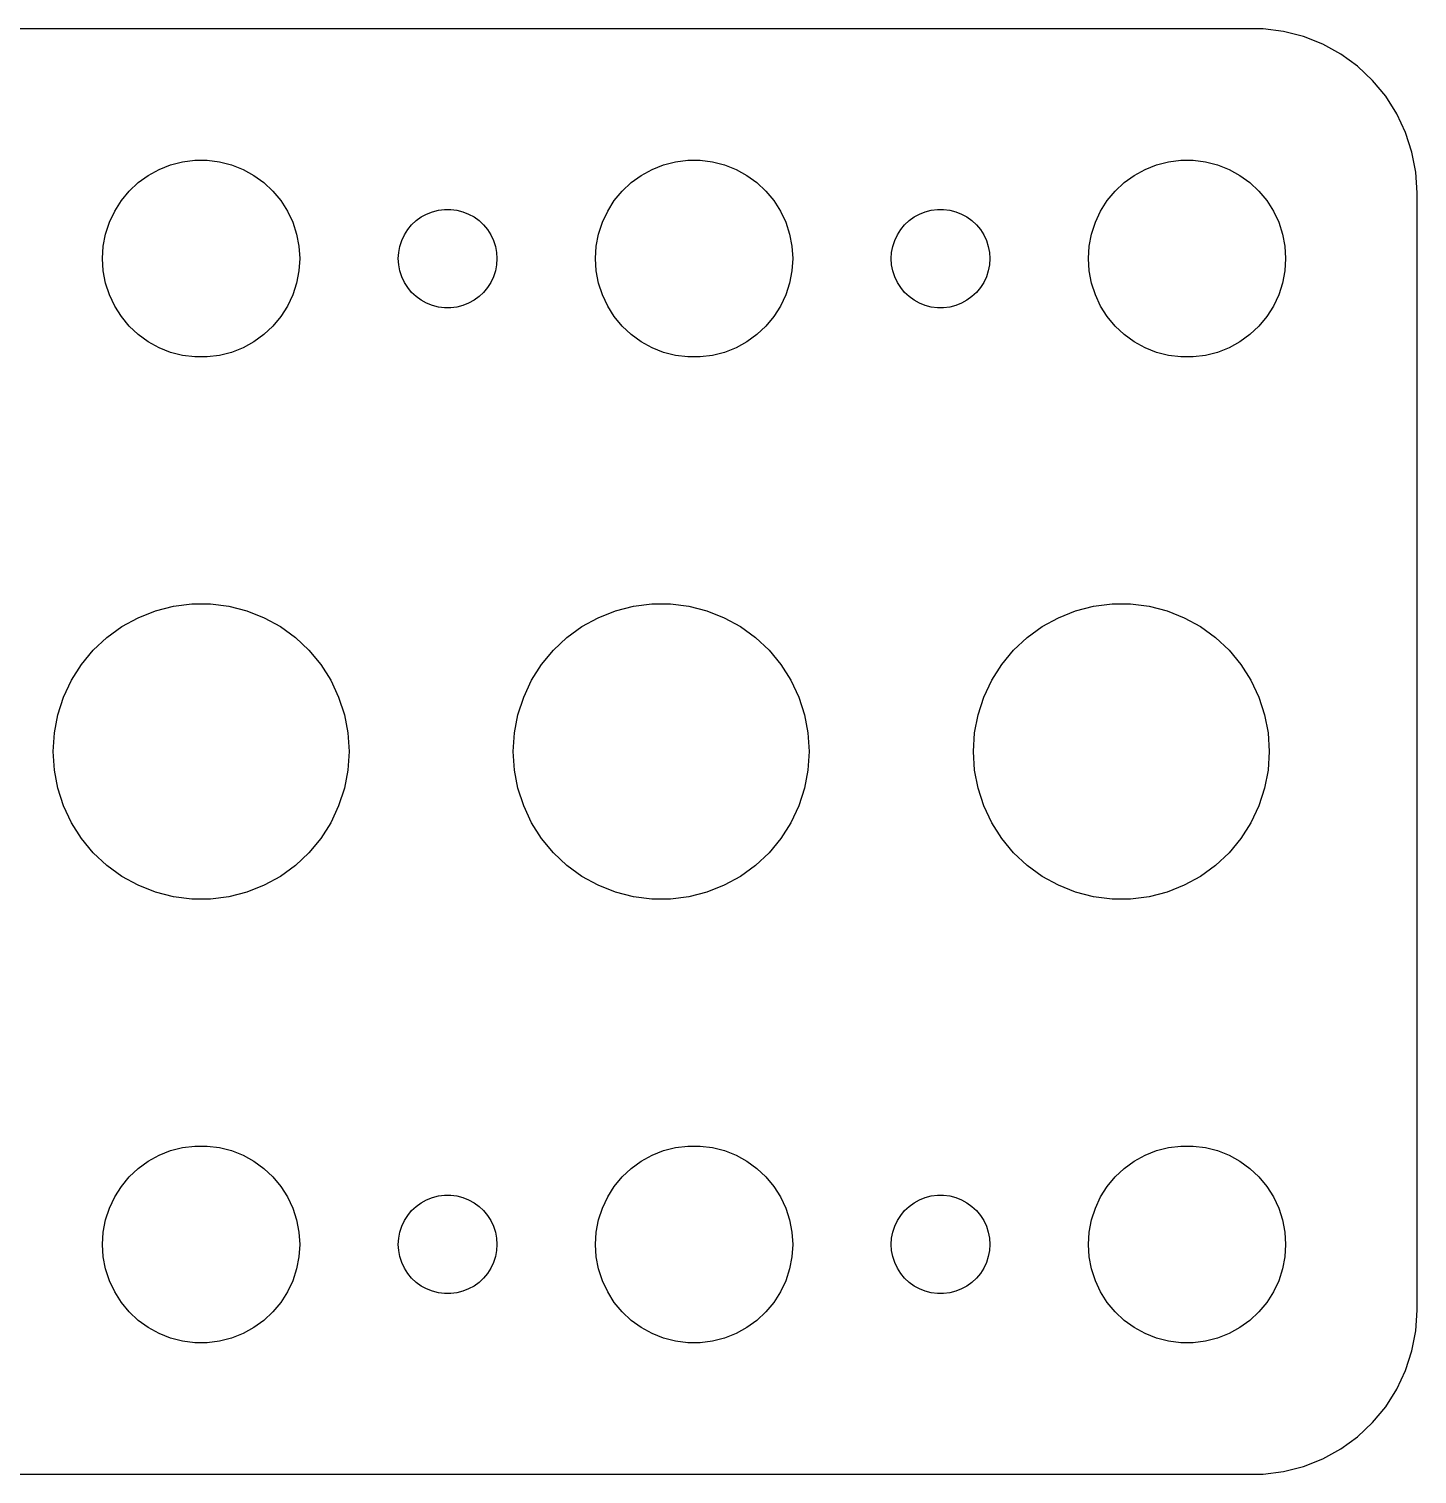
# Model space of a CAD drawing. Header units: metres. Extents: x -37 to 37, y -22 to 22.
# Drawn here: x -5.24 to 37, y -21.99 to 21.99 of the extents above; entities that cross this region are included whole.
import ezdxf

# ---------------------------------------------------------------- set-up
doc = ezdxf.new("R2010")
doc.units = ezdxf.units.M

msp = doc.modelspace()

# ---------------------------------------------------------------- linework, layer by layer
for p, q in [((32.3139, 21.9901), (-32.3139, 21.9901)), ((32.9369, 21.9114), (32.3139, 21.9901)), ((33.5451, 21.7553), (32.9369, 21.9114)), ((34.1289, 21.5241), (33.5451, 21.7553)), ((34.6791, 21.2216), (34.1289, 21.5241)), ((35.1871, 20.8526), (34.6791, 21.2216)), ((35.6448, 20.4227), (35.1871, 20.8526)), ((36.0451, 19.9389), (35.6448, 20.4227)), ((36.3815, 19.4088), (36.0451, 19.9389)), ((36.6489, 18.8406), (36.3815, 19.4088)), ((36.8429, 18.2434), (36.6489, 18.8406)), ((36.9606, 17.6267), (36.8429, 18.2434)), ((-1.60747, 17.533), (-1.27733, 17.7145)), ((-1.27733, 17.7145), (-0.92705, 17.8532)), ((-0.92705, 17.8532), (-0.56213, 17.9469)), ((-0.56213, 17.9469), (-0.18837, 17.9941)), ((-0.18837, 17.9941), (0.18837, 17.9941)), ((0.18837, 17.9941), (0.56213, 17.9469)), ((0.56213, 17.9469), (0.92705, 17.8532)), ((0.92705, 17.8532), (1.27733, 17.7145)), ((1.27733, 17.7145), (1.60747, 17.533)), ((13.3925, 17.533), (13.7227, 17.7145)), ((13.7227, 17.7145), (14.0729, 17.8532)), ((14.0729, 17.8532), (14.4379, 17.9469)), ((14.4379, 17.9469), (14.8116, 17.9941)), ((14.8116, 17.9941), (15.1884, 17.9941)), ((15.1884, 17.9941), (15.5621, 17.9469)), ((15.5621, 17.9469), (15.927, 17.8532)), ((15.927, 17.8532), (16.2773, 17.7145)), ((16.2773, 17.7145), (16.6075, 17.533)), ((28.3925, 17.533), (28.7227, 17.7145)), ((28.7227, 17.7145), (29.0729, 17.8532)), ((29.0729, 17.8532), (29.4379, 17.9469)), ((29.4379, 17.9469), (29.8116, 17.9941)), ((29.8116, 17.9941), (30.1884, 17.9941)), ((30.1884, 17.9941), (30.5621, 17.9469)), ((30.5621, 17.9469), (30.927, 17.8532)), ((30.927, 17.8532), (31.2773, 17.7145)), ((31.2773, 17.7145), (31.6075, 17.533)), ((37, 17), (36.9606, 17.6267)), ((-2.1869, 17.0536), (-1.91226, 17.3115)), ((-1.91226, 17.3115), (-1.60747, 17.533)), ((1.60747, 17.533), (1.91226, 17.3115)), ((1.91226, 17.3115), (2.1869, 17.0536)), ((12.8131, 17.0536), (13.0877, 17.3115)), ((13.0877, 17.3115), (13.3925, 17.533)), ((16.6075, 17.533), (16.9123, 17.3115)), ((16.9123, 17.3115), (17.1869, 17.0536)), ((27.8131, 17.0536), (28.0877, 17.3115)), ((28.0877, 17.3115), (28.3925, 17.533)), ((31.6075, 17.533), (31.9123, 17.3115)), ((31.9123, 17.3115), (32.1869, 17.0536)), ((-2.62891, 16.4453), (-2.42705, 16.7634)), ((-2.42705, 16.7634), (-2.1869, 17.0536)), ((2.1869, 17.0536), (2.42705, 16.7634)), ((2.42705, 16.7634), (2.62891, 16.4453)), ((12.3711, 16.4453), (12.5729, 16.7634)), ((12.5729, 16.7634), (12.8131, 17.0536)), ((17.1869, 17.0536), (17.427, 16.7634)), ((17.427, 16.7634), (17.6289, 16.4453)), ((27.3711, 16.4453), (27.5729, 16.7634)), ((27.5729, 16.7634), (27.8131, 17.0536)), ((32.1869, 17.0536), (32.427, 16.7634)), ((32.427, 16.7634), (32.6289, 16.4453)), ((37, -17), (37, 17)), ((-2.78932, 16.1044), (-2.62891, 16.4453)), ((2.62891, 16.4453), (2.78932, 16.1044)), ((6.69626, 16.2665), (6.86133, 16.3572)), ((6.86133, 16.3572), (7.03647, 16.4266)), ((7.03647, 16.4266), (7.21892, 16.4734)), ((7.21892, 16.4734), (7.40581, 16.497)), ((7.40581, 16.497), (7.59418, 16.497)), ((7.59418, 16.497), (7.78107, 16.4734)), ((7.78107, 16.4734), (7.96352, 16.4266)), ((7.96352, 16.4266), (8.13866, 16.3572)), ((8.13866, 16.3572), (8.30373, 16.2665)), ((12.2107, 16.1044), (12.3711, 16.4453)), ((17.6289, 16.4453), (17.7893, 16.1044)), ((21.6963, 16.2665), (21.8613, 16.3572)), ((21.8613, 16.3572), (22.0365, 16.4266)), ((22.0365, 16.4266), (22.2189, 16.4734)), ((22.2189, 16.4734), (22.4058, 16.497)), ((22.4058, 16.497), (22.5942, 16.497)), ((22.5942, 16.497), (22.7811, 16.4734)), ((22.7811, 16.4734), (22.9635, 16.4266)), ((22.9635, 16.4266), (23.1387, 16.3572)), ((23.1387, 16.3572), (23.3037, 16.2665)), ((27.2107, 16.1044), (27.3711, 16.4453)), ((32.6289, 16.4453), (32.7893, 16.1044)), ((-2.90575, 15.7461), (-2.78932, 16.1044)), ((2.78932, 16.1044), (2.90575, 15.7461)), ((6.18553, 15.7226), (6.28647, 15.8817)), ((6.28647, 15.8817), (6.40654, 16.0268)), ((6.40654, 16.0268), (6.54385, 16.1558)), ((6.54385, 16.1558), (6.69626, 16.2665)), ((8.30373, 16.2665), (8.45613, 16.1558)), ((8.45613, 16.1558), (8.59344, 16.0268)), ((8.59344, 16.0268), (8.71352, 15.8817)), ((8.71352, 15.8817), (8.81445, 15.7226)), ((12.0942, 15.7461), (12.2107, 16.1044)), ((17.7893, 16.1044), (17.9057, 15.7461)), ((21.1855, 15.7226), (21.2865, 15.8817)), ((21.2865, 15.8817), (21.4065, 16.0268)), ((21.4065, 16.0268), (21.5439, 16.1558)), ((21.5439, 16.1558), (21.6963, 16.2665)), ((23.3037, 16.2665), (23.4561, 16.1558)), ((23.4561, 16.1558), (23.5934, 16.0268)), ((23.5934, 16.0268), (23.7135, 15.8817)), ((23.7135, 15.8817), (23.8145, 15.7226)), ((27.0942, 15.7461), (27.2107, 16.1044)), ((32.7893, 16.1044), (32.9057, 15.7461)), ((-2.97633, 15.376), (-2.90575, 15.7461)), ((2.90575, 15.7461), (2.97633, 15.376)), ((6.04712, 15.373), (6.10533, 15.5522)), ((6.10533, 15.5522), (6.18553, 15.7226)), ((8.81445, 15.7226), (8.89465, 15.5522)), ((8.89465, 15.5522), (8.95287, 15.373)), ((12.0237, 15.376), (12.0942, 15.7461)), ((17.9057, 15.7461), (17.9763, 15.376)), ((21.0471, 15.373), (21.1053, 15.5522)), ((21.1053, 15.5522), (21.1855, 15.7226)), ((23.8145, 15.7226), (23.8947, 15.5522)), ((23.8947, 15.5522), (23.9529, 15.373)), ((27.0237, 15.376), (27.0942, 15.7461)), ((32.9057, 15.7461), (32.9763, 15.376)), ((-3, 15), (-2.97633, 15.376)), ((-2.97633, 14.624), (-3, 15)), ((2.97633, 15.376), (3, 15)), ((3, 15), (2.97633, 14.624)), ((6, 15), (6.01183, 15.188)), ((6.01183, 14.812), (6, 15)), ((6.01183, 15.188), (6.04712, 15.373)), ((8.95287, 15.373), (8.98816, 15.188)), ((8.98816, 15.188), (9, 15)), ((9, 15), (8.98816, 14.812)), ((12, 15), (12.0237, 15.376)), ((12.0237, 14.624), (12, 15)), ((17.9763, 15.376), (18, 15)), ((18, 15), (17.9763, 14.624)), ((21, 15), (21.0118, 15.188)), ((21.0118, 14.812), (21, 15)), ((21.0118, 15.188), (21.0471, 15.373)), ((23.9529, 15.373), (23.9882, 15.188)), ((23.9882, 15.188), (24, 15)), ((24, 15), (23.9882, 14.812)), ((27, 15), (27.0237, 15.376)), ((27.0237, 14.624), (27, 15)), ((32.9763, 15.376), (33, 15)), ((33, 15), (32.9763, 14.624)), ((-2.90575, 14.2539), (-2.97633, 14.624)), ((2.97633, 14.624), (2.90575, 14.2539)), ((6.04712, 14.627), (6.01183, 14.812)), ((6.10533, 14.4478), (6.04712, 14.627)), ((8.95287, 14.627), (8.89465, 14.4478)), ((8.98816, 14.812), (8.95287, 14.627)), ((12.0942, 14.2539), (12.0237, 14.624)), ((17.9763, 14.624), (17.9057, 14.2539)), ((21.0471, 14.627), (21.0118, 14.812)), ((21.1053, 14.4478), (21.0471, 14.627)), ((23.9529, 14.627), (23.8947, 14.4478)), ((23.9882, 14.812), (23.9529, 14.627)), ((27.0942, 14.2539), (27.0237, 14.624)), ((32.9763, 14.624), (32.9057, 14.2539)), ((-2.78932, 13.8956), (-2.90575, 14.2539)), ((2.90575, 14.2539), (2.78932, 13.8956)), ((6.18553, 14.2774), (6.10533, 14.4478)), ((6.28647, 14.1183), (6.18553, 14.2774)), ((6.40654, 13.9732), (6.28647, 14.1183)), ((8.71352, 14.1183), (8.59344, 13.9732)), ((8.81445, 14.2774), (8.71352, 14.1183)), ((8.89465, 14.4478), (8.81445, 14.2774)), ((12.2107, 13.8956), (12.0942, 14.2539)), ((17.9057, 14.2539), (17.7893, 13.8956)), ((21.1855, 14.2774), (21.1053, 14.4478)), ((21.2865, 14.1183), (21.1855, 14.2774)), ((21.4065, 13.9732), (21.2865, 14.1183)), ((23.7135, 14.1183), (23.5934, 13.9732)), ((23.8145, 14.2774), (23.7135, 14.1183)), ((23.8947, 14.4478), (23.8145, 14.2774)), ((27.2107, 13.8956), (27.0942, 14.2539)), ((32.9057, 14.2539), (32.7893, 13.8956)), ((-2.62891, 13.5547), (-2.78932, 13.8956)), ((2.78932, 13.8956), (2.62891, 13.5547)), ((6.54385, 13.8442), (6.40654, 13.9732)), ((6.69626, 13.7335), (6.54385, 13.8442)), ((6.86133, 13.6427), (6.69626, 13.7335)), ((7.03647, 13.5734), (6.86133, 13.6427)), ((8.13866, 13.6427), (7.96352, 13.5734)), ((8.30373, 13.7335), (8.13866, 13.6427)), ((8.45613, 13.8442), (8.30373, 13.7335)), ((8.59344, 13.9732), (8.45613, 13.8442)), ((12.3711, 13.5547), (12.2107, 13.8956)), ((17.7893, 13.8956), (17.6289, 13.5547)), ((21.5439, 13.8442), (21.4065, 13.9732)), ((21.6963, 13.7335), (21.5439, 13.8442)), ((21.8613, 13.6427), (21.6963, 13.7335)), ((22.0365, 13.5734), (21.8613, 13.6427)), ((23.1387, 13.6427), (22.9635, 13.5734)), ((23.3037, 13.7335), (23.1387, 13.6427)), ((23.4561, 13.8442), (23.3037, 13.7335)), ((23.5934, 13.9732), (23.4561, 13.8442)), ((27.3711, 13.5547), (27.2107, 13.8956)), ((32.7893, 13.8956), (32.6289, 13.5547)), ((-2.42705, 13.2366), (-2.62891, 13.5547)), ((-2.1869, 12.9464), (-2.42705, 13.2366)), ((2.42705, 13.2366), (2.1869, 12.9464)), ((2.62891, 13.5547), (2.42705, 13.2366)), ((7.21892, 13.5266), (7.03647, 13.5734)), ((7.40581, 13.5029), (7.21892, 13.5266)), ((7.59418, 13.5029), (7.40581, 13.5029)), ((7.78107, 13.5266), (7.59418, 13.5029)), ((7.96352, 13.5734), (7.78107, 13.5266)), ((12.5729, 13.2366), (12.3711, 13.5547)), ((12.8131, 12.9464), (12.5729, 13.2366)), ((17.427, 13.2366), (17.1869, 12.9464)), ((17.6289, 13.5547), (17.427, 13.2366)), ((22.2189, 13.5266), (22.0365, 13.5734)), ((22.4058, 13.5029), (22.2189, 13.5266)), ((22.5942, 13.5029), (22.4058, 13.5029)), ((22.7811, 13.5266), (22.5942, 13.5029)), ((22.9635, 13.5734), (22.7811, 13.5266)), ((27.5729, 13.2366), (27.3711, 13.5547)), ((27.8131, 12.9464), (27.5729, 13.2366)), ((32.427, 13.2366), (32.1869, 12.9464)), ((32.6289, 13.5547), (32.427, 13.2366)), ((-1.91226, 12.6884), (-2.1869, 12.9464)), ((2.1869, 12.9464), (1.91226, 12.6884)), ((13.0877, 12.6884), (12.8131, 12.9464)), ((17.1869, 12.9464), (16.9123, 12.6884)), ((28.0877, 12.6884), (27.8131, 12.9464)), ((32.1869, 12.9464), (31.9123, 12.6884)), ((-1.60747, 12.467), (-1.91226, 12.6884)), ((-1.27733, 12.2855), (-1.60747, 12.467)), ((1.60747, 12.467), (1.27733, 12.2855)), ((1.91226, 12.6884), (1.60747, 12.467)), ((13.3925, 12.467), (13.0877, 12.6884)), ((13.7227, 12.2855), (13.3925, 12.467)), ((16.6075, 12.467), (16.2773, 12.2855)), ((16.9123, 12.6884), (16.6075, 12.467)), ((28.3925, 12.467), (28.0877, 12.6884)), ((28.7227, 12.2855), (28.3925, 12.467)), ((31.6075, 12.467), (31.2773, 12.2855)), ((31.9123, 12.6884), (31.6075, 12.467)), ((-0.92705, 12.1468), (-1.27733, 12.2855)), ((-0.56213, 12.0531), (-0.92705, 12.1468)), ((-0.18837, 12.0059), (-0.56213, 12.0531)), ((0.18837, 12.0059), (-0.18837, 12.0059)), ((0.56213, 12.0531), (0.18837, 12.0059)), ((0.92705, 12.1468), (0.56213, 12.0531)), ((1.27733, 12.2855), (0.92705, 12.1468)), ((14.0729, 12.1468), (13.7227, 12.2855)), ((14.4379, 12.0531), (14.0729, 12.1468)), ((14.8116, 12.0059), (14.4379, 12.0531)), ((15.1884, 12.0059), (14.8116, 12.0059)), ((15.5621, 12.0531), (15.1884, 12.0059)), ((15.927, 12.1468), (15.5621, 12.0531)), ((16.2773, 12.2855), (15.927, 12.1468)), ((29.0729, 12.1468), (28.7227, 12.2855)), ((29.4379, 12.0531), (29.0729, 12.1468)), ((29.8116, 12.0059), (29.4379, 12.0531)), ((30.1884, 12.0059), (29.8116, 12.0059)), ((30.5621, 12.0531), (30.1884, 12.0059)), ((30.927, 12.1468), (30.5621, 12.0531)), ((31.2773, 12.2855), (30.927, 12.1468)), ((-1.39056, 4.27974), (-0.8432, 4.42029)), ((-0.8432, 4.42029), (-0.28255, 4.49112)), ((-0.28255, 4.49112), (0.28255, 4.49112)), ((0.28255, 4.49112), (0.8432, 4.42029)), ((0.8432, 4.42029), (1.39056, 4.27974)), ((12.6094, 4.27974), (13.1568, 4.42029)), ((13.1568, 4.42029), (13.7174, 4.49112)), ((13.7174, 4.49112), (14.2825, 4.49112)), ((14.2825, 4.49112), (14.8432, 4.42029)), ((14.8432, 4.42029), (15.3906, 4.27974)), ((26.6094, 4.27974), (27.1568, 4.42029)), ((27.1568, 4.42029), (27.7174, 4.49112)), ((27.7174, 4.49112), (28.2825, 4.49112)), ((28.2825, 4.49112), (28.8432, 4.42029)), ((28.8432, 4.42029), (29.3906, 4.27974)), ((-2.41121, 3.79947), (-1.916, 4.07172)), ((-1.916, 4.07172), (-1.39056, 4.27974)), ((1.39056, 4.27974), (1.916, 4.07172)), ((1.916, 4.07172), (2.41121, 3.79947)), ((11.5888, 3.79947), (12.084, 4.07172)), ((12.084, 4.07172), (12.6094, 4.27974)), ((15.3906, 4.27974), (15.916, 4.07172)), ((15.916, 4.07172), (16.4112, 3.79947)), ((25.5888, 3.79947), (26.084, 4.07172)), ((26.084, 4.07172), (26.6094, 4.27974)), ((29.3906, 4.27974), (29.916, 4.07172)), ((29.916, 4.07172), (30.4112, 3.79947)), ((-2.86839, 3.4673), (-2.41121, 3.79947)), ((2.41121, 3.79947), (2.86839, 3.4673)), ((11.1316, 3.4673), (11.5888, 3.79947)), ((16.4112, 3.79947), (16.8684, 3.4673)), ((25.1316, 3.4673), (25.5888, 3.79947)), ((30.4112, 3.79947), (30.8684, 3.4673)), ((-3.64056, 2.64502), (-3.28035, 3.08046)), ((-3.28035, 3.08046), (-2.86839, 3.4673)), ((2.86839, 3.4673), (3.28035, 3.08046)), ((3.28035, 3.08046), (3.64056, 2.64502)), ((10.3594, 2.64502), (10.7196, 3.08046)), ((10.7196, 3.08046), (11.1316, 3.4673)), ((16.8684, 3.4673), (17.2803, 3.08046)), ((17.2803, 3.08046), (17.6406, 2.64502)), ((24.3594, 2.64502), (24.7196, 3.08046)), ((24.7196, 3.08046), (25.1316, 3.4673)), ((30.8684, 3.4673), (31.2803, 3.08046)), ((31.2803, 3.08046), (31.6406, 2.64502)), ((-3.94337, 2.16788), (-3.64056, 2.64502)), ((3.64056, 2.64502), (3.94337, 2.16788)), ((10.0566, 2.16788), (10.3594, 2.64502)), ((17.6406, 2.64502), (17.9434, 2.16788)), ((24.0566, 2.16788), (24.3594, 2.64502)), ((31.6406, 2.64502), (31.9434, 2.16788)), ((-4.18399, 1.65656), (-3.94337, 2.16788)), ((3.94337, 2.16788), (4.18399, 1.65656)), ((9.81599, 1.65656), (10.0566, 2.16788)), ((17.9434, 2.16788), (18.184, 1.65656)), ((23.816, 1.65656), (24.0566, 2.16788)), ((31.9434, 2.16788), (32.184, 1.65656)), ((-4.35861, 1.11909), (-4.18399, 1.65656)), ((4.18399, 1.65656), (4.35861, 1.11909)), ((9.64137, 1.11909), (9.81599, 1.65656)), ((18.184, 1.65656), (18.3586, 1.11909)), ((23.6414, 1.11909), (23.816, 1.65656)), ((32.184, 1.65656), (32.3586, 1.11909)), ((-4.46451, 0.564), (-4.35861, 1.11909)), ((4.35861, 1.11909), (4.46451, 0.564)), ((9.53548, 0.564), (9.64137, 1.11909)), ((18.3586, 1.11909), (18.4645, 0.564)), ((23.5355, 0.564), (23.6414, 1.11909)), ((32.3586, 1.11909), (32.4645, 0.564)), ((-4.5, 0), (-4.46451, 0.564)), ((4.46451, 0.564), (4.5, 0)), ((9.5, 0), (9.53548, 0.564)), ((18.4645, 0.564), (18.5, 0)), ((23.5, 0), (23.5355, 0.564)), ((32.4645, 0.564), (32.5, 0)), ((-4.46451, -0.564), (-4.5, 0)), ((4.5, 0), (4.46451, -0.564)), ((9.53548, -0.564), (9.5, 0)), ((18.5, 0), (18.4645, -0.564)), ((23.5355, -0.564), (23.5, 0)), ((32.5, 0), (32.4645, -0.564)), ((-4.35861, -1.11909), (-4.46451, -0.564)), ((4.46451, -0.564), (4.35861, -1.11909)), ((9.64137, -1.11909), (9.53548, -0.564)), ((18.4645, -0.564), (18.3586, -1.11909)), ((23.6414, -1.11909), (23.5355, -0.564)), ((32.4645, -0.564), (32.3586, -1.11909)), ((-4.18399, -1.65656), (-4.35861, -1.11909)), ((4.35861, -1.11909), (4.18399, -1.65656)), ((9.81599, -1.65656), (9.64137, -1.11909)), ((18.3586, -1.11909), (18.184, -1.65656)), ((23.816, -1.65656), (23.6414, -1.11909)), ((32.3586, -1.11909), (32.184, -1.65656)), ((-3.94337, -2.16788), (-4.18399, -1.65656)), ((4.18399, -1.65656), (3.94337, -2.16788)), ((10.0566, -2.16788), (9.81599, -1.65656)), ((18.184, -1.65656), (17.9434, -2.16788)), ((24.0566, -2.16788), (23.816, -1.65656)), ((32.184, -1.65656), (31.9434, -2.16788)), ((-3.64056, -2.64502), (-3.94337, -2.16788)), ((3.94337, -2.16788), (3.64056, -2.64502)), ((10.3594, -2.64502), (10.0566, -2.16788)), ((17.9434, -2.16788), (17.6406, -2.64502)), ((24.3594, -2.64502), (24.0566, -2.16788)), ((31.9434, -2.16788), (31.6406, -2.64502)), ((-3.28035, -3.08046), (-3.64056, -2.64502)), ((3.64056, -2.64502), (3.28035, -3.08046)), ((10.7196, -3.08046), (10.3594, -2.64502)), ((17.6406, -2.64502), (17.2803, -3.08046)), ((24.7196, -3.08046), (24.3594, -2.64502)), ((31.6406, -2.64502), (31.2803, -3.08046)), ((-2.86839, -3.4673), (-3.28035, -3.08046)), ((-2.41121, -3.79947), (-2.86839, -3.4673)), ((2.86839, -3.4673), (2.41121, -3.79947)), ((3.28035, -3.08046), (2.86839, -3.4673)), ((11.1316, -3.4673), (10.7196, -3.08046)), ((11.5888, -3.79947), (11.1316, -3.4673)), ((16.8684, -3.4673), (16.4112, -3.79947)), ((17.2803, -3.08046), (16.8684, -3.4673)), ((25.1316, -3.4673), (24.7196, -3.08046)), ((25.5888, -3.79947), (25.1316, -3.4673)), ((30.8684, -3.4673), (30.4112, -3.79947)), ((31.2803, -3.08046), (30.8684, -3.4673)), ((-1.916, -4.07172), (-2.41121, -3.79947)), ((2.41121, -3.79947), (1.916, -4.07172)), ((12.084, -4.07172), (11.5888, -3.79947)), ((16.4112, -3.79947), (15.916, -4.07172)), ((26.084, -4.07172), (25.5888, -3.79947)), ((30.4112, -3.79947), (29.916, -4.07172)), ((-1.39056, -4.27974), (-1.916, -4.07172)), ((-0.8432, -4.42029), (-1.39056, -4.27974)), ((1.39056, -4.27974), (0.8432, -4.42029)), ((1.916, -4.07172), (1.39056, -4.27974)), ((12.6094, -4.27974), (12.084, -4.07172)), ((13.1568, -4.42029), (12.6094, -4.27974)), ((15.3906, -4.27974), (14.8432, -4.42029)), ((15.916, -4.07172), (15.3906, -4.27974)), ((26.6094, -4.27974), (26.084, -4.07172)), ((27.1568, -4.42029), (26.6094, -4.27974)), ((29.3906, -4.27974), (28.8432, -4.42029)), ((29.916, -4.07172), (29.3906, -4.27974)), ((-0.28255, -4.49112), (-0.8432, -4.42029)), ((0.28255, -4.49112), (-0.28255, -4.49112)), ((0.8432, -4.42029), (0.28255, -4.49112)), ((13.7174, -4.49112), (13.1568, -4.42029)), ((14.2825, -4.49112), (13.7174, -4.49112)), ((14.8432, -4.42029), (14.2825, -4.49112)), ((27.7174, -4.49112), (27.1568, -4.42029)), ((28.2825, -4.49112), (27.7174, -4.49112)), ((28.8432, -4.42029), (28.2825, -4.49112)), ((-1.60747, -12.467), (-1.27733, -12.2855)), ((-1.27733, -12.2855), (-0.92705, -12.1468)), ((-0.92705, -12.1468), (-0.56213, -12.0531)), ((-0.56213, -12.0531), (-0.18837, -12.0059)), ((-0.18837, -12.0059), (0.18837, -12.0059)), ((0.18837, -12.0059), (0.56213, -12.0531)), ((0.56213, -12.0531), (0.92705, -12.1468)), ((0.92705, -12.1468), (1.27733, -12.2855)), ((1.27733, -12.2855), (1.60747, -12.467)), ((13.3925, -12.467), (13.7227, -12.2855)), ((13.7227, -12.2855), (14.0729, -12.1468)), ((14.0729, -12.1468), (14.4379, -12.0531)), ((14.4379, -12.0531), (14.8116, -12.0059)), ((14.8116, -12.0059), (15.1884, -12.0059)), ((15.1884, -12.0059), (15.5621, -12.0531)), ((15.5621, -12.0531), (15.927, -12.1468)), ((15.927, -12.1468), (16.2773, -12.2855)), ((16.2773, -12.2855), (16.6075, -12.467)), ((28.3925, -12.467), (28.7227, -12.2855)), ((28.7227, -12.2855), (29.0729, -12.1468)), ((29.0729, -12.1468), (29.4379, -12.0531)), ((29.4379, -12.0531), (29.8116, -12.0059)), ((29.8116, -12.0059), (30.1884, -12.0059)), ((30.1884, -12.0059), (30.5621, -12.0531)), ((30.5621, -12.0531), (30.927, -12.1468)), ((30.927, -12.1468), (31.2773, -12.2855)), ((31.2773, -12.2855), (31.6075, -12.467)), ((-2.1869, -12.9464), (-1.91226, -12.6884)), ((-1.91226, -12.6884), (-1.60747, -12.467)), ((1.60747, -12.467), (1.91226, -12.6884)), ((1.91226, -12.6884), (2.1869, -12.9464)), ((12.8131, -12.9464), (13.0877, -12.6884)), ((13.0877, -12.6884), (13.3925, -12.467)), ((16.6075, -12.467), (16.9123, -12.6884)), ((16.9123, -12.6884), (17.1869, -12.9464)), ((27.8131, -12.9464), (28.0877, -12.6884)), ((28.0877, -12.6884), (28.3925, -12.467)), ((31.6075, -12.467), (31.9123, -12.6884)), ((31.9123, -12.6884), (32.1869, -12.9464)), ((-2.42705, -13.2366), (-2.1869, -12.9464)), ((2.1869, -12.9464), (2.42705, -13.2366)), ((12.5729, -13.2366), (12.8131, -12.9464)), ((17.1869, -12.9464), (17.427, -13.2366)), ((27.5729, -13.2366), (27.8131, -12.9464)), ((32.1869, -12.9464), (32.427, -13.2366)), ((-2.78932, -13.8956), (-2.62891, -13.5547)), ((-2.62891, -13.5547), (-2.42705, -13.2366)), ((2.42705, -13.2366), (2.62891, -13.5547)), ((2.62891, -13.5547), (2.78932, -13.8956)), ((6.86133, -13.6427), (7.03647, -13.5734)), ((7.03647, -13.5734), (7.21892, -13.5266)), ((7.21892, -13.5266), (7.40581, -13.5029)), ((7.40581, -13.5029), (7.59418, -13.5029)), ((7.59418, -13.5029), (7.78107, -13.5266)), ((7.78107, -13.5266), (7.96352, -13.5734)), ((7.96352, -13.5734), (8.13866, -13.6427)), ((12.2107, -13.8956), (12.3711, -13.5547)), ((12.3711, -13.5547), (12.5729, -13.2366)), ((17.427, -13.2366), (17.6289, -13.5547)), ((17.6289, -13.5547), (17.7893, -13.8956)), ((21.8613, -13.6427), (22.0365, -13.5734)), ((22.0365, -13.5734), (22.2189, -13.5266)), ((22.2189, -13.5266), (22.4058, -13.5029)), ((22.4058, -13.5029), (22.5942, -13.5029)), ((22.5942, -13.5029), (22.7811, -13.5266)), ((22.7811, -13.5266), (22.9635, -13.5734)), ((22.9635, -13.5734), (23.1387, -13.6427)), ((27.2107, -13.8956), (27.3711, -13.5547)), ((27.3711, -13.5547), (27.5729, -13.2366)), ((32.427, -13.2366), (32.6289, -13.5547)), ((32.6289, -13.5547), (32.7893, -13.8956)), ((-2.90575, -14.2539), (-2.78932, -13.8956)), ((2.78932, -13.8956), (2.90575, -14.2539)), ((6.28647, -14.1183), (6.40654, -13.9732)), ((6.40654, -13.9732), (6.54385, -13.8442)), ((6.54385, -13.8442), (6.69626, -13.7335)), ((6.69626, -13.7335), (6.86133, -13.6427)), ((8.13866, -13.6427), (8.30373, -13.7335)), ((8.30373, -13.7335), (8.45613, -13.8442)), ((8.45613, -13.8442), (8.59344, -13.9732)), ((8.59344, -13.9732), (8.71352, -14.1183)), ((12.0942, -14.2539), (12.2107, -13.8956)), ((17.7893, -13.8956), (17.9057, -14.2539)), ((21.2865, -14.1183), (21.4065, -13.9732)), ((21.4065, -13.9732), (21.5439, -13.8442)), ((21.5439, -13.8442), (21.6963, -13.7335)), ((21.6963, -13.7335), (21.8613, -13.6427)), ((23.1387, -13.6427), (23.3037, -13.7335)), ((23.3037, -13.7335), (23.4561, -13.8442)), ((23.4561, -13.8442), (23.5934, -13.9732)), ((23.5934, -13.9732), (23.7135, -14.1183)), ((27.0942, -14.2539), (27.2107, -13.8956)), ((32.7893, -13.8956), (32.9057, -14.2539)), ((-2.97633, -14.624), (-2.90575, -14.2539)), ((2.90575, -14.2539), (2.97633, -14.624)), ((6.04712, -14.627), (6.10533, -14.4478)), ((6.10533, -14.4478), (6.18553, -14.2774)), ((6.18553, -14.2774), (6.28647, -14.1183)), ((8.71352, -14.1183), (8.81445, -14.2774)), ((8.81445, -14.2774), (8.89465, -14.4478)), ((8.89465, -14.4478), (8.95287, -14.627)), ((12.0237, -14.624), (12.0942, -14.2539)), ((17.9057, -14.2539), (17.9763, -14.624)), ((21.0471, -14.627), (21.1053, -14.4478)), ((21.1053, -14.4478), (21.1855, -14.2774)), ((21.1855, -14.2774), (21.2865, -14.1183)), ((23.7135, -14.1183), (23.8145, -14.2774)), ((23.8145, -14.2774), (23.8947, -14.4478)), ((23.8947, -14.4478), (23.9529, -14.627)), ((27.0237, -14.624), (27.0942, -14.2539)), ((32.9057, -14.2539), (32.9763, -14.624)), ((-3, -15), (-2.97633, -14.624)), ((2.97633, -14.624), (3, -15)), ((6, -15), (6.01183, -14.812)), ((6.01183, -14.812), (6.04712, -14.627)), ((8.95287, -14.627), (8.98816, -14.812)), ((8.98816, -14.812), (9, -15)), ((12, -15), (12.0237, -14.624)), ((17.9763, -14.624), (18, -15)), ((21, -15), (21.0118, -14.812)), ((21.0118, -14.812), (21.0471, -14.627)), ((23.9529, -14.627), (23.9882, -14.812)), ((23.9882, -14.812), (24, -15)), ((27, -15), (27.0237, -14.624)), ((32.9763, -14.624), (33, -15)), ((-2.97633, -15.376), (-3, -15)), ((-2.90575, -15.7461), (-2.97633, -15.376)), ((2.97633, -15.376), (2.90575, -15.7461)), ((3, -15), (2.97633, -15.376)), ((6.01183, -15.188), (6, -15)), ((6.04712, -15.373), (6.01183, -15.188)), ((6.10533, -15.5522), (6.04712, -15.373)), ((8.95287, -15.373), (8.89465, -15.5522)), ((8.98816, -15.188), (8.95287, -15.373)), ((9, -15), (8.98816, -15.188)), ((12.0237, -15.376), (12, -15)), ((12.0942, -15.7461), (12.0237, -15.376)), ((17.9763, -15.376), (17.9057, -15.7461)), ((18, -15), (17.9763, -15.376)), ((21.0118, -15.188), (21, -15)), ((21.0471, -15.373), (21.0118, -15.188)), ((21.1053, -15.5522), (21.0471, -15.373)), ((23.9529, -15.373), (23.8947, -15.5522)), ((23.9882, -15.188), (23.9529, -15.373)), ((24, -15), (23.9882, -15.188)), ((27.0237, -15.376), (27, -15)), ((27.0942, -15.7461), (27.0237, -15.376)), ((32.9763, -15.376), (32.9057, -15.7461)), ((33, -15), (32.9763, -15.376)), ((-2.78932, -16.1044), (-2.90575, -15.7461)), ((2.90575, -15.7461), (2.78932, -16.1044)), ((6.18553, -15.7226), (6.10533, -15.5522)), ((6.28647, -15.8817), (6.18553, -15.7226)), ((8.81445, -15.7226), (8.71352, -15.8817)), ((8.89465, -15.5522), (8.81445, -15.7226)), ((12.2107, -16.1044), (12.0942, -15.7461)), ((17.9057, -15.7461), (17.7893, -16.1044)), ((21.1855, -15.7226), (21.1053, -15.5522)), ((21.2865, -15.8817), (21.1855, -15.7226)), ((23.8145, -15.7226), (23.7135, -15.8817)), ((23.8947, -15.5522), (23.8145, -15.7226)), ((27.2107, -16.1044), (27.0942, -15.7461)), ((32.9057, -15.7461), (32.7893, -16.1044)), ((-2.62891, -16.4453), (-2.78932, -16.1044)), ((2.78932, -16.1044), (2.62891, -16.4453)), ((6.40654, -16.0268), (6.28647, -15.8817)), ((6.54385, -16.1558), (6.40654, -16.0268)), ((6.69626, -16.2665), (6.54385, -16.1558)), ((6.86133, -16.3572), (6.69626, -16.2665)), ((8.30373, -16.2665), (8.13866, -16.3572)), ((8.45613, -16.1558), (8.30373, -16.2665)), ((8.59344, -16.0268), (8.45613, -16.1558)), ((8.71352, -15.8817), (8.59344, -16.0268)), ((12.3711, -16.4453), (12.2107, -16.1044)), ((17.7893, -16.1044), (17.6289, -16.4453)), ((21.4065, -16.0268), (21.2865, -15.8817)), ((21.5439, -16.1558), (21.4065, -16.0268)), ((21.6963, -16.2665), (21.5439, -16.1558)), ((21.8613, -16.3572), (21.6963, -16.2665)), ((23.3037, -16.2665), (23.1387, -16.3572)), ((23.4561, -16.1558), (23.3037, -16.2665)), ((23.5934, -16.0268), (23.4561, -16.1558)), ((23.7135, -15.8817), (23.5934, -16.0268)), ((27.3711, -16.4453), (27.2107, -16.1044)), ((32.7893, -16.1044), (32.6289, -16.4453)), ((-2.42705, -16.7634), (-2.62891, -16.4453)), ((2.62891, -16.4453), (2.42705, -16.7634)), ((7.03647, -16.4266), (6.86133, -16.3572)), ((7.21892, -16.4734), (7.03647, -16.4266)), ((7.40581, -16.497), (7.21892, -16.4734)), ((7.59418, -16.497), (7.40581, -16.497)), ((7.78107, -16.4734), (7.59418, -16.497)), ((7.96352, -16.4266), (7.78107, -16.4734)), ((8.13866, -16.3572), (7.96352, -16.4266)), ((12.5729, -16.7634), (12.3711, -16.4453)), ((17.6289, -16.4453), (17.427, -16.7634)), ((22.0365, -16.4266), (21.8613, -16.3572)), ((22.2189, -16.4734), (22.0365, -16.4266)), ((22.4058, -16.497), (22.2189, -16.4734)), ((22.5942, -16.497), (22.4058, -16.497)), ((22.7811, -16.4734), (22.5942, -16.497)), ((22.9635, -16.4266), (22.7811, -16.4734)), ((23.1387, -16.3572), (22.9635, -16.4266)), ((27.5729, -16.7634), (27.3711, -16.4453)), ((32.6289, -16.4453), (32.427, -16.7634)), ((-2.1869, -17.0536), (-2.42705, -16.7634)), ((-1.91226, -17.3115), (-2.1869, -17.0536)), ((2.1869, -17.0536), (1.91226, -17.3115)), ((2.42705, -16.7634), (2.1869, -17.0536)), ((12.8131, -17.0536), (12.5729, -16.7634)), ((13.0877, -17.3115), (12.8131, -17.0536)), ((17.1869, -17.0536), (16.9123, -17.3115)), ((17.427, -16.7634), (17.1869, -17.0536)), ((27.8131, -17.0536), (27.5729, -16.7634)), ((28.0877, -17.3115), (27.8131, -17.0536)), ((32.1869, -17.0536), (31.9123, -17.3115)), ((32.427, -16.7634), (32.1869, -17.0536)), ((36.9606, -17.6267), (37, -17)), ((-1.60747, -17.533), (-1.91226, -17.3115)), ((-1.27733, -17.7145), (-1.60747, -17.533)), ((1.60747, -17.533), (1.27733, -17.7145)), ((1.91226, -17.3115), (1.60747, -17.533)), ((13.3925, -17.533), (13.0877, -17.3115)), ((13.7227, -17.7145), (13.3925, -17.533)), ((16.6075, -17.533), (16.2773, -17.7145)), ((16.9123, -17.3115), (16.6075, -17.533)), ((28.3925, -17.533), (28.0877, -17.3115)), ((28.7227, -17.7145), (28.3925, -17.533)), ((31.6075, -17.533), (31.2773, -17.7145)), ((31.9123, -17.3115), (31.6075, -17.533)), ((-0.92705, -17.8532), (-1.27733, -17.7145)), ((-0.56213, -17.9469), (-0.92705, -17.8532)), ((-0.18837, -17.9941), (-0.56213, -17.9469)), ((0.18837, -17.9941), (-0.18837, -17.9941)), ((0.56213, -17.9469), (0.18837, -17.9941)), ((0.92705, -17.8532), (0.56213, -17.9469)), ((1.27733, -17.7145), (0.92705, -17.8532)), ((14.0729, -17.8532), (13.7227, -17.7145)), ((14.4379, -17.9469), (14.0729, -17.8532)), ((14.8116, -17.9941), (14.4379, -17.9469)), ((15.1884, -17.9941), (14.8116, -17.9941)), ((15.5621, -17.9469), (15.1884, -17.9941)), ((15.927, -17.8532), (15.5621, -17.9469)), ((16.2773, -17.7145), (15.927, -17.8532)), ((29.0729, -17.8532), (28.7227, -17.7145)), ((29.4379, -17.9469), (29.0729, -17.8532)), ((29.8116, -17.9941), (29.4379, -17.9469)), ((30.1884, -17.9941), (29.8116, -17.9941)), ((30.5621, -17.9469), (30.1884, -17.9941)), ((30.927, -17.8532), (30.5621, -17.9469)), ((31.2773, -17.7145), (30.927, -17.8532)), ((36.8429, -18.2434), (36.9606, -17.6267)), ((36.6489, -18.8406), (36.8429, -18.2434)), ((36.3815, -19.4088), (36.6489, -18.8406)), ((36.0451, -19.9389), (36.3815, -19.4088)), ((35.6448, -20.4227), (36.0451, -19.9389)), ((35.1871, -20.8526), (35.6448, -20.4227)), ((34.6791, -21.2216), (35.1871, -20.8526)), ((33.5451, -21.7553), (34.1289, -21.5241)), ((34.1289, -21.5241), (34.6791, -21.2216)), ((-32.3139, -21.9901), (32.3139, -21.9901)), ((32.3139, -21.9901), (32.9369, -21.9114)), ((32.9369, -21.9114), (33.5451, -21.7553))]:
    msp.add_line(p, q)

doc.saveas('drawing.dxf')
